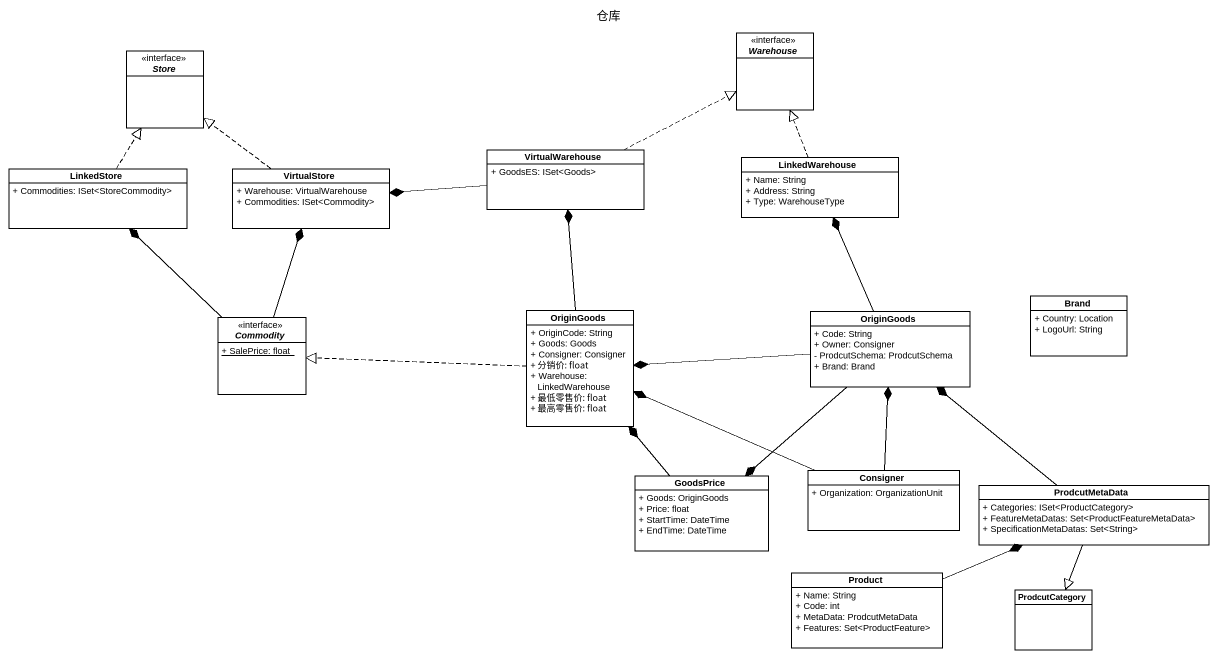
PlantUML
@startuml
title 仓库
hide circle
hide empty members
skinparam classAttributeIconSize 0
interface Warehouse <<interface>>
interface Store <<interface>>
class LinkedStore {
  + Commodities: ISet<StoreCommodity>
}
class VirtualStore {
  + Warehouse: VirtualWarehouse
  + Commodities: ISet<Commodity>
}
class VirtualWarehouse {
  + GoodsES: ISet<Goods>
}
class LinkedWarehouse {
  + Name: String
  + Address: String
  + Type: WarehouseType
}
class Brand {
  + Country: Location
  + LogoUrl: String
}
interface Commodity <<interface>> {
  {static} + SalePrice: float
}
class OriginGoods {
  + OriginCode: String
  + Goods: Goods
  + Consigner: Consigner
  + 分销价: float
  + Warehouse: LinkedWarehouse
  + 最低零售价: float
  + 最高零售价: float
}
class "OriginGoods" as OriginGoods_2 {
  + Code: String
  + Owner: Consigner
  - ProdcutSchema: ProdcutSchema
  + Brand: Brand
}
class GoodsPrice {
  + Goods: OriginGoods
  + Price: float
  + StartTime: DateTime
  + EndTime: DateTime
}
class Consigner {
  + Organization: OrganizationUnit
}
class ProdcutMetaData {
  + Categories: ISet<ProductCategory>
  + FeatureMetaDatas: Set<ProductFeatureMetaData>
  + SpecificationMetaDatas: Set<String>
}
class Product {
  + Name: String
  + Code: int
  + MetaData: ProdcutMetaData
  + Features: Set<ProductFeature>
}
class ProdcutCategory
LinkedStore .up.|> Store
VirtualStore .up.|> Store
VirtualWarehouse .right.|> Warehouse
VirtualWarehouse -left-* VirtualStore
LinkedWarehouse .up.|> Warehouse
Commodity -up-* LinkedStore
Commodity -up-* VirtualStore
OriginGoods -up-* VirtualWarehouse
OriginGoods .left.|> Commodity
OriginGoods_2 -up-* LinkedWarehouse
OriginGoods_2 -left-* OriginGoods
OriginGoods_2 --* GoodsPrice
GoodsPrice -up-* OriginGoods
Consigner -left-* OriginGoods
Consigner -up-* OriginGoods_2
ProdcutMetaData -up-* OriginGoods_2
ProdcutMetaData --|> ProdcutCategory
Product -right-* ProdcutMetaData
@enduml
